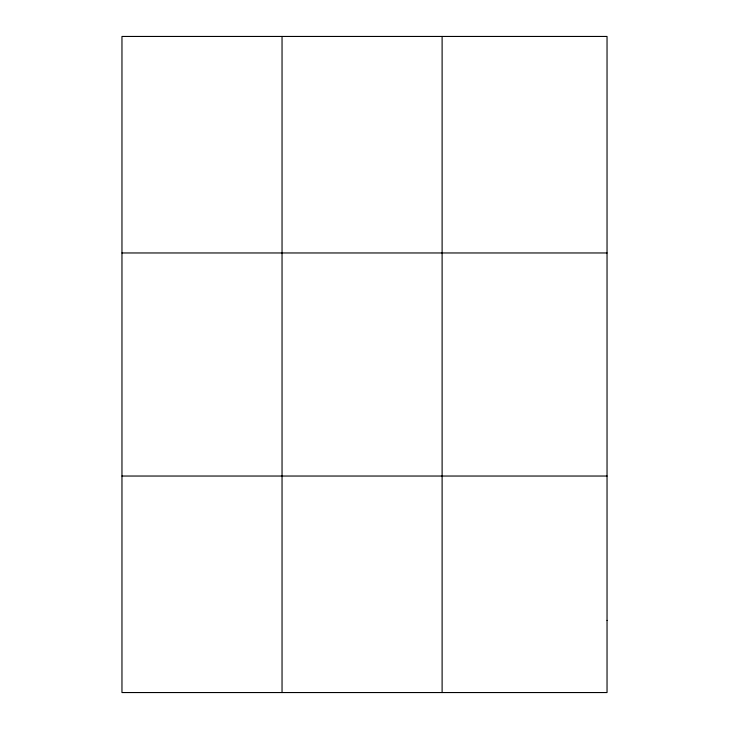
<?xml version="1.0" encoding="UTF-8"?>
<svg xmlns="http://www.w3.org/2000/svg" width="729" height="729" viewBox="0 0 729 729"><rect width="100%" height="100%" fill="white"/><g stroke="black" fill="none" stroke-linecap="round" stroke-linejoin="round"><path stroke-width="1.09" d="M282.041 692.55L282.041 36.45M442.111 692.55L442.111 36.45M121.962 252.963L607.038 252.963M121.962 476.037L607.038 476.037M607.038 620.379L607.038 692.55L121.962 692.55L121.962 36.45L607.038 36.45L607.038 620.379"/></g></svg>
